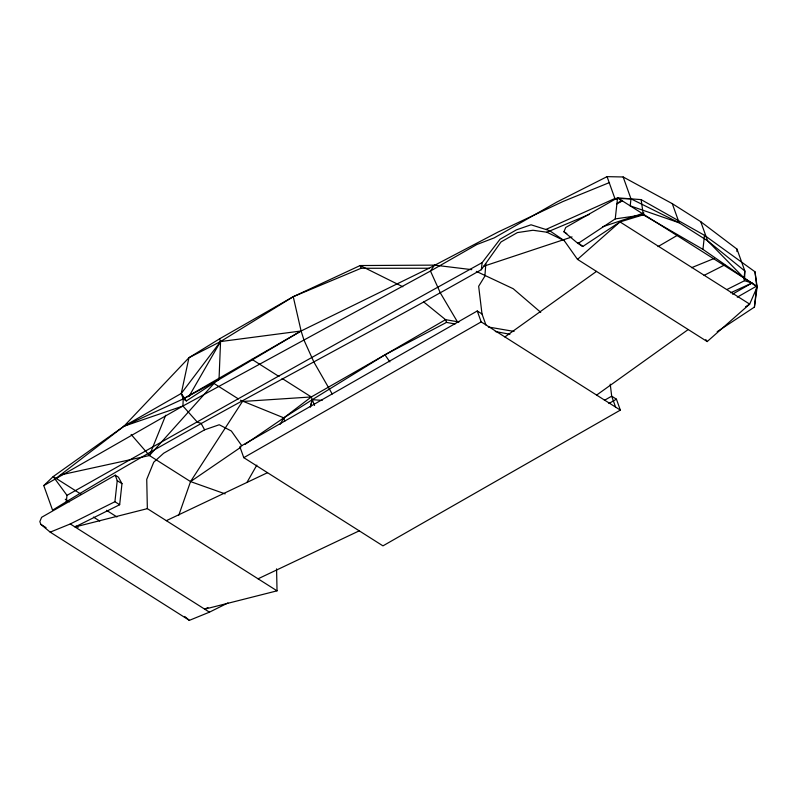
<?xml version="1.0" encoding="UTF-8"?>
<svg xmlns="http://www.w3.org/2000/svg" width="797" height="797" viewBox="0 0 797 797"><rect width="100%" height="100%" fill="white"/><g stroke="black" fill="none" stroke-linecap="round" stroke-linejoin="round"><path stroke-width="1.2" d="M736.946 251.563L737.016 249.142L700.752 221.696L672.289 203.653L623.154 176.974L607.065 176.645L556.964 202L494.21 237.885L476.855 244.52L430.47 271.04L182.931 406.012L43.775 485.592L52.572 510.18C192.067 423.944 338.894 350.7 481.348 269.665L501.014 241.959L517.392 232.594L532.994 230.263L546.842 232.216L564.226 240.634L577.506 259.374L707.188 341.564L749.668 304.115L757.15 287L754.988 271.787L704.488 235.314L641.127 199.619L617.555 197.835L565.711 227.484L563.957 231.778L578.014 243.483L582.756 246.492L619.986 221.915L643.289 214.831L702.944 249.361L757.15 287L754.41 307.114L717.18 331.691M241.82 445.792L231.329 430.998L219.225 424.751L204.61 429.822L201.073 423.356L197.367 422.181L182.931 406.012L183.22 398.928L181.268 393.459L188.949 357.714L219.573 338.825L293.246 296.693L360.144 265.54L434.465 265.122L471.774 269.655M219.573 338.825L220.55 341.554L219.026 379.571L186.378 400.931L183.22 398.928L123.963 426.226L53.22 476.556L43.775 485.592M485.831 263.807L484.885 276.131L478.658 286.272L482.006 313.988L485.921 324.917M66.221 502.379L66.988 495.355L53.22 476.556L81.424 494.429M50.201 532.147L70.275 523.958L114.917 501.721L117.229 480.651L115.276 475.191L41.603 517.313L39.85 521.607L40.826 524.336L50.201 532.147L189.367 620.355L209.442 612.166L227.952 602.95M276.569 568.879L277.037 590.836L147.355 508.645L75.018 526.966L119.66 504.73L121.971 483.659L118.434 477.194L115.276 475.191M481.348 269.665L482.125 262.641L500.038 239.23L516.416 229.865L531.031 224.794L549.571 230.652L564.226 240.634M578.014 243.483L615.244 218.906L617.555 197.835L756.722 286.043L754.41 307.114M702.944 249.361L704.488 235.314M310.402 406.888L312.275 399.686L311.298 396.956L282.108 378.455M310.372 406.868L312.275 399.686L384.971 354.824L445.543 319.667L459.002 321.978M178.817 515.151L190.543 481.587L242.437 401.489L311.298 396.956L384.971 354.824L446.519 322.396L455.057 324M60.433 474.972L149.418 455.525L165.696 415.247M247.03 482.285L256.843 465.109M280.155 424.303L283.842 417.857L311.298 396.956M188.819 396.687L220.55 341.554L293.246 296.693L361.121 268.27L429.005 268.25L498.205 231.967L562.921 201.541L609.516 182.543M434.465 265.122L430.47 271.04L440.422 293.067L457.707 322.297M54.684 479.346L123.963 426.226L181.268 393.459L220.55 341.554L301.097 330.994L429.005 268.25M131.126 434.465L149.418 455.525L213.975 383.447L238.373 398.908M577.506 259.374L619.986 221.915L749.668 304.115L745.524 306.845M504.899 336.942L596.485 271.398M596.624 395.073L688.209 329.54M149.418 455.525L190.543 481.587L240.774 447.266M244.878 444.467L283.842 417.857L312.275 399.686L322.177 400.373M658.003 246.612L677.241 235.394M482.125 262.641C343.318 339.442 205.118 417.319 66.988 495.355M546.842 232.216L589.342 214.353M204.61 429.822L163.674 453.224L153.741 462.2L146.738 479.376L147.355 508.645M616.898 203.932L622.298 200.844L620.186 200.177M482.006 313.988L477.264 310.979L239.867 446.728L243.782 457.657L382.949 545.865L620.345 410.116L616.43 399.187L611.688 396.179L610.233 384.134M243.782 457.657L481.179 321.908L620.345 410.116M732.543 294.153L751.979 283.035L744.567 280.693L727.003 289.49M737.285 297.161L756.722 286.043L754.988 271.787M604.405 400.343L611.688 396.179L615.603 407.108M608.878 403.501L616.43 399.187M220.55 341.554L188.949 357.714L123.963 426.226L182.931 406.012M704.07 275.373L724.762 264.903M207.967 607.533L204.699 609.157L277.037 590.836M166.334 520.67L267.503 472.691M258.059 578.801L359.228 530.832M730.66 292.788L751.979 283.035M545.865 229.486L614.885 198.503L630.985 198.832L679.134 222.771L707.606 240.814L744.846 271L744.567 280.693L743.332 277.246M617.755 202.707L622.298 200.844M691.557 267.692L714.291 258.417M483.59 266.278L572.047 236.918M602.711 226.746L643.986 213.048M615.244 218.906L643.289 214.831L641.127 199.619M488.372 327.009L514.065 331.422M495.306 331.522L509.941 334.262M617.008 199.17L614.885 198.503L607.065 176.645M190.543 481.587L225.143 493.881M476.327 271.378L513.228 288.733L540.725 312.324M402.824 286.761L360.144 265.54L361.121 268.27M563.957 231.778L566.806 233.581M251.882 359.298L278.98 376.483M240.405 400.204L283.842 417.857L284.688 421.444M117.229 480.651L121.971 483.659M114.917 501.721L119.66 504.73M106.499 510.319L116.94 516.944M65.254 499.211L69.439 501.861M93.458 517.084L99.735 521.059M76.084 526.01L78.176 527.335M70.275 523.958L209.442 612.166M40.826 524.336L46.057 527.654M423.576 301.864L445.543 319.667L446.519 322.396M578.074 242.587L582.756 246.492M184.685 616.45L189.367 620.355M705.793 339.592L707.188 341.564M384.971 354.824L389.853 361.878M181.268 393.459L186.378 400.931M332.219 393.997L313.928 362.117L303.976 340.09L301.097 330.994L293.246 296.693M312.275 399.686L314.556 405.464M737.016 249.142L744.846 271L744.069 278.023L707.606 240.814L700.752 221.696M672.289 203.653L679.134 222.771L630.208 205.855L630.985 198.832L623.154 176.974M477.264 310.979L481.179 321.908M301.097 330.994L219.026 379.571L183.22 398.928L301.097 330.994"/></g></svg>
